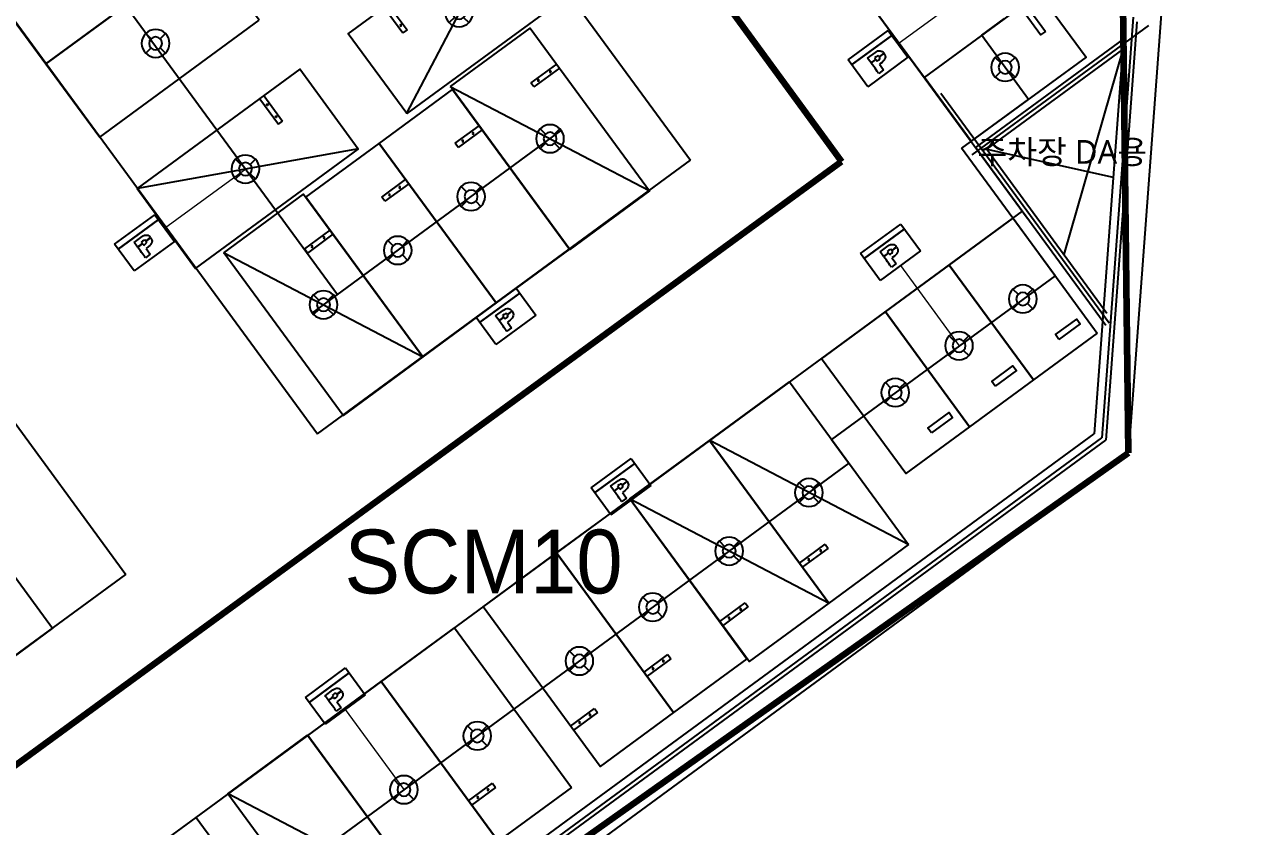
# Model space of a CAD drawing. Header units: millimetres. Extents: x 75184266 to 76346726, y -35077925 to -33679385.
# Drawn here: x 75529819 to 75561074, y -34580721 to -34560468 of the extents above; entities that cross this region are included whole.
import ezdxf
from ezdxf.enums import TextEntityAlignment as Align

# ---------------------------------------------------------------- set-up
doc = ezdxf.new("R2010")
doc.units = ezdxf.units.MM
doc.header["$LTSCALE"] = 50
doc.header["$MEASUREMENT"] = 0
for name, color, linetype in [('0-유도관제', 6, 'CONTINUOUS'), ('PARKING', 7, 'CONTINUOUS'), ('XR-지하3층$0$A-주차', 9, 'CONTINUOUS'), ('XR-지하3층$0$일반주차', 8, 'CONTINUOUS'), ('XR-지하3층$0$확장형주차', 8, 'CONTINUOUS')]:
    doc.layers.add(name, color=color, linetype=linetype)
doc.layers.add('건축', color=8, linetype='CONTINUOUS', plot=False)
for name, color, linetype, lineweight in [('구역제어-S.C.M', 2, 'CONTINUOUS', 100), ('주차유도-LGM', 6, 'CONTINUOUS', 20), ('주차유도-USM', 1, 'CONTINUOUS', 35), ('주차유도-레이스웨이', 1, 'CONTINUOUS', 25)]:
    doc.layers.add(name, color=color, linetype=linetype, lineweight=lineweight)
doc.styles.add('HY중고딕', font='')
doc.styles.add('XR-지하3층$0$맑은고딕', font='malgun.ttf')
doc.styles.get('HY중고딕').set_extended_font_data('Dotum')

# ---------------------------------------------------------------- blocks, each defined once
blk = doc.blocks.new('XR-지하3층$0$일반형 주차')
at = {"layer": 'XR-지하3층$0$일반주차'}
for p, q in [((750, 3865), (0, 3865)), ((750, 3735), (750, 3865)), ((0, 3735), (750, 3735))]:
    blk.add_line(p, q, dxfattribs=at)
blk.add_lwpolyline([(2300, 5000), (0, 5000), (0, 0), (2300, 0)], close=True, dxfattribs=at)
for centre in [(238, 3800), (563, 3800)]:
    blk.add_circle(centre, 17.5, dxfattribs=at)
blk = doc.blocks.new('XR-지하3층$0$확장형 주차')
at = {"layer": 'XR-지하3층$0$확장형주차', "color": 7}
for p, q in [((0, 3965), (800, 3965)), ((0, 3835), (800, 3835)), ((800, 3835), (800, 3965))]:
    blk.add_line(p, q, dxfattribs=at)
blk.add_lwpolyline([(2500, 5100), (0, 0)], dxfattribs=at)
blk.add_lwpolyline([(2500, 5091), (0, 5091), (0, -9), (2500, -9)], close=True, dxfattribs=at)
for centre in [(238, 3900), (613, 3900)]:
    blk.add_circle(centre, 17.5, dxfattribs=at)
blk = doc.blocks.new('XR-지하3층$0$A$C73B52ADF')
at = {"layer": 'XR-지하3층$0$A-주차', "elevation": 0}
for points in [[(-2038, 2466), (-38, 2466), (-38, -1134), (-2038, -1134)], [(-1166, 2021), (-1166, 1871), (-1832, 1871), (-1832, 2021)]]:
    blk.add_lwpolyline(points, close=True, dxfattribs=at)
blk = doc.blocks.new('센서')
at = {"layer": '0-유도관제', "color": 0}
for p, q in [((405935, 34224), (406072, 34088)), ((406311, 34088), (406447, 34225)), ((405936, 33712), (406072, 33849)), ((406311, 33849), (406448, 33713))]:
    blk.add_line(p, q, dxfattribs=at)
for major_axis, start_param, end_param in [((0, 362), 2.801804347482335, 9.084989654661921), ((0, 169), 2.862310370331367, 9.145495677510954)]:
    blk.add_ellipse((406192, 33969), major_axis=major_axis, ratio=1, start_param=start_param, end_param=end_param, dxfattribs=at)
blk = doc.blocks.new('만공차등')
at = {"layer": '0-유도관제', "color": 0}
for p, q in [((305755, 78525), (306597, 78525)), ((305755, 77269), (305755, 78525)), ((306442, 77269), (306442, 78525)), ((306442, 78525), (306442, 77269)), ((306597, 78525), (306597, 77269)), ((306185, 78101), (306185, 77952)), ((306185, 77838), (306185, 77693)), ((306191, 78101), (306191, 77952)), ((306191, 77838), (306191, 77693)), ((306597, 77269), (305755, 77269))]:
    blk.add_line(p, q, dxfattribs=at)
for points in [[(305858, 77952), (305858, 77952), (305858, 78101), (305858, 78101)], [(305858, 78101), (305858, 78101), (306044, 78101), (306185, 78101)], [(306037, 77952), (306037, 77952), (305858, 77952), (305858, 77952)], [(306037, 77870), (306037, 77870), (306037, 77952), (306037, 77952)], [(306078, 77737), (306050, 77766), (306037, 77810), (306037, 77870)], [(306134, 77952), (306134, 77952), (306134, 77915), (306134, 77915)], [(306185, 77952), (306159, 77952), (306134, 77952), (306134, 77952)], [(306134, 77915), (306134, 77887), (306139, 77867), (306149, 77855)], [(306149, 77855), (306158, 77844), (306170, 77838), (306185, 77838)], [(306191, 78101), (306274, 78101), (306339, 78101), (306339, 78101)], [(306241, 77952), (306241, 77952), (306217, 77952), (306191, 77952)], [(306191, 77838), (306204, 77838), (306216, 77843), (306226, 77853)], [(306226, 77853), (306236, 77863), (306241, 77882), (306241, 77909)], [(306241, 77909), (306241, 77909), (306241, 77952), (306241, 77952)], [(306339, 77854), (306339, 77800), (306327, 77760), (306301, 77733)], [(306339, 78101), (306339, 78101), (306339, 77854), (306339, 77854)], [(306185, 77693), (306139, 77694), (306104, 77709), (306078, 77737)]]:
    blk.add_open_spline(points, degree=3, dxfattribs=at)
blk.add_open_spline([(306301, 77733), (306275, 77706), (306239, 77693), (306192, 77693), (306191, 77693), (306191, 77693), (306191, 77693)], degree=3, knots=[0.4989771, 0.4989771, 0.4989771, 0.4989771, 0.9979543, 0.9979543, 0.9979543, 1, 1, 1, 1], dxfattribs=at)

msp = doc.modelspace()

# ---------------------------------------------------------------- linework, layer by layer
at = {"layer": '건축', "ltscale": 1000}
for p, q in [((75511708, -34516229.1), (75546651.1, -34563890.8)), ((75502272.2, -34523146.9), (75537215.3, -34570808.6)), ((75561074.2, -34526048.1), (75557719.2, -34571283.9)), ((75497433.4, -34526694.5), (75532376.5, -34574356.2)), ((75533782.8, -34536191), (75555156.6, -34565344.4)), ((75557924.9, -34560398.3), (75557141.3, -34570963.6)), ((75537215.3, -34570808.6, 0), (75546651.1, -34563890.8, 0)), ((75509552.3, -34598529.5, 0), (75555037.5, -34565182, 0)), ((75524744.2, -34594715.5), (75557141.3, -34570963.6)), ((75525663.5, -34594785.5), (75557719.2, -34571283.9)), ((75524150.4, -34580387.1, 0), (75532376.5, -34574356.2, 0))]:
    msp.add_line(p, q, dxfattribs=at)
at = {"layer": '건축', "ltscale": 0.5}
for p, q in [((75557651.7, -34560025.7), (75556852.4, -34570803.4)), ((75557833.8, -34560274.1), (75557045, -34570910.2)), ((75553855.6, -34563569.8, 0), (75557592, -34560830.4, 0)), ((75554135.1, -34563612.9, 0), (75557572.6, -34561092.7, 0)), ((75557572.6, -34561092.7, 0), (75556086.5, -34566274.6)), ((75553855.6, -34563569.8, 0), (75557148.8, -34568061.8, 0)), ((75554135.1, -34563612.9, 0), (75557171.6, -34567754.6, 0)), ((75554135.1, -34563612.9, 0), (75557333.1, -34564321.2, 0)), ((75524324.9, -34594650.9), (75556852.4, -34570803.4)), ((75524604.4, -34594693.9), (75557045, -34570910.2))]:
    msp.add_line(p, q, dxfattribs=at)
at = {"layer": '건축', "ltscale": 100}
for p, q in [((75553770, -34563757, 0), (75558234, -34560484.2, 0)), ((75552975.9, -34562201.3, 0), (75557229.5, -34568003.1, 0))]:
    msp.add_line(p, q, dxfattribs=at)
at = {"layer": '구역제어-S.C.M', "ltscale": 0.5}
for p, q in [((75520273.4, -34522598.3), (75550463.8, -34563925)), ((75557719.2, -34571283.9), (75557587.4, -34559938)), ((75525500.4, -34582161.5), (75550463.8, -34563925)), ((75512867.1, -34603051), (75557719.2, -34571283.9))]:
    msp.add_line(p, q, dxfattribs=at)
at = {"layer": '주차유도-LGM', "color": 6, "lineweight": 20, "ltscale": 500}
for p, q in [((75551891.3, -34560951.8, 0), (75553942.2, -34559448.7, 0)), ((75533353.6, -34565608.4), (75535404.4, -34564105.3)), ((75540254.9, -34565481.8, 0), (75541738.3, -34567505.3, 0)), ((75551951.3, -34566555.9, 0), (75553434.8, -34568579.4, 0)), ((75545137.6, -34572481.4, 0), (75546621, -34574504.9, 0)), ((75537920.3, -34577772.8, 0), (75539403.8, -34579796.2, 0))]:
    msp.add_line(p, q, dxfattribs=at)
at = {"layer": '주차유도-레이스웨이', "ltscale": 0.5}
for p, q in [((75507066.1, -34525458.1), (75536154.7, -34565146.6)), ((75554009.8, -34560735.9), (75554584.7, -34560313.9)), ((75554009.8, -34560735.9), (75555192.6, -34562348.7)), ((75555192.4, -34562348.9), (75553501.3, -34563588.7, 0)), ((75537086.4, -34567752.6, 0), (75543381.8, -34563138.4, 0)), ((75554798.9, -34565358.6, 0), (75553501.3, -34563588.7, 0)), ((75536154.7, -34565146.6), (75537722.9, -34567286.1, 0)), ((75555863.2, -34566810.2, 0), (75554798.9, -34565358.6, 0)), ((75555863.2, -34566810.2, 0), (75550215.4, -34570950.9, 0)), ((75550215.4, -34570950.9, 0), (75550653.5, -34571548.5)), ((75550653.5, -34571548.5, 0), (75512282.3, -34599680.2))]:
    msp.add_line(p, q, dxfattribs=at)

# ---------------------------------------------------------------- block references
at = {"layer": '건축'}
for name, p, rotation in [('XR-지하3층$0$확장형 주차', (75528878.1, -34559436.5), 306.2385112343085), ('XR-지하3층$0$일반형 주차', (75551197.9, -34559945.4), 306.2547729051285), ('XR-지하3층$0$일반형 주차', (75530356, -34561452.9), 306.2385112343085), ('XR-지하3층$0$A$C73B52ADF', (75554677.9, -34562772.9, 0), 306.2476153902785), ('XR-지하3층$0$확장형 주차', (75532666.6, -34564603.5), 306.2385112343085), ('XR-지하3층$0$A$C73B52ADF', (75553826.3, -34567478.3, 0), 216.2476153900782), ('XR-지하3층$0$A$C73B52ADF', (75552213.3, -34568660.8, 0), 216.2476153900782), ('XR-지하3층$0$A$C73B52ADF', (75550600.4, -34569843.4, 0), 216.2476153900782)]:
    msp.add_blockref(name, p, dxfattribs=dict(at, rotation=rotation))
at = {"layer": '건축', "xscale": -1}
for name, p, rotation in [('XR-지하3층$0$확장형 주차', (75542102.8, -34557687.2), 126.2385112343086), ('XR-지하3층$0$확장형 주차', (75545604.1, -34564659.9, 0), 36.24693490030937), ('XR-지하3층$0$일반형 주차', (75543587.9, -34566138.1, 0), 36.24693490030937), ('XR-지하3층$0$일반형 주차', (75541733, -34567498, 0), 36.24693490030937), ('XR-지하3층$0$확장형 주차', (75539877.9, -34568856.6, 0), 36.24693490030937), ('XR-지하3층$0$확장형 주차', (75547134.9, -34570977.5, 0), 216.2469333634046), ('XR-지하3층$0$확장형 주차', (75545118.7, -34572455.7, 0), 216.2469333634046), ('XR-지하3층$0$일반형 주차', (75530523, -34575716.6, 0), 36.24693490030937), ('XR-지하3층$0$일반형 주차', (75543263.8, -34573815.6, 0), 216.2469333634046), ('XR-지하3층$0$일반형 주차', (75541408.9, -34575175.5, 0), 216.2469333634046), ('XR-지하3층$0$일반형 주차', (75538828.9, -34577067, 0), 216.2469349003094), ('XR-지하3층$0$일반형 주차', (75536974, -34578426.9, 0), 216.2469349003094), ('XR-지하3층$0$확장형 주차', (75534957.8, -34579905.1, 0), 216.2469349003094), ('XR-지하3층$0$일반형 주차', (75532296.4, -34581856.3, 0), 216.2469349003094)]:
    msp.add_blockref(name, p, dxfattribs=dict(at, rotation=rotation))
at = {"layer": '주차유도-LGM', "color": 6, "rotation": 126.2469349002818}
for p in [(75795238.2, -34762188.9, 0), (75776700.5, -34766845.5), (75795555.9, -34767081.8, 0), (75785835.3, -34768702.8, 0), (75788742.1, -34773007.3, 0), (75781524.9, -34778298.7, 0)]:
    msp.add_blockref('만공차등', p, dxfattribs=at)
at = {"layer": '주차유도-USM', "extrusion": (0, 0, -1), "xscale": 0.9750000000000001, "yscale": 0.9750000000000001, "zscale": -0.9750000000000001, "rotation": 270}
for p in [(-75573916.2, -34164128.8, 0), (-75566247.4, -34164902.9), (-75587720.6, -34165505.5), (-75576216.4, -34167310.3, 0), (-75568518.4, -34168078.8), (-75574221.5, -34168772, 0), (-75572367.1, -34170131.7, 0), (-75588167.2, -34171360, 0), (-75570490.5, -34171507.1, 0), (-75586554.2, -34172542.6, 0), (-75584941.2, -34173725.1, 0), (-75582761.1, -34176253.5, 0), (-75580744.9, -34177731.6, 0), (-75578812.9, -34179148.1, 0), (-75576958, -34180508, 0), (-75574378.1, -34182399.5, 0), (-75572523.2, -34183759.4, 0)]:
    msp.add_blockref('센서', p, dxfattribs=at)

# ---------------------------------------------------------------- texts
at = {"layer": 'PARKING', "color": 3, "style": 'HY중고딕'}
msp.add_text('SCM10', height=1612.22, dxfattribs=at).set_placement((75541416.3, -34574032, 376), align=Align.MIDDLE)
at = {"layer": '건축', "ltscale": 0.5, "style": 'XR-지하3층$0$맑은고딕'}
msp.add_text('주차장 DA용', height=600, rotation=360, dxfattribs=at).set_placement((75556044.1, -34563683, 0), align=Align.MIDDLE_CENTER)

doc.saveas('drawing.dxf')
